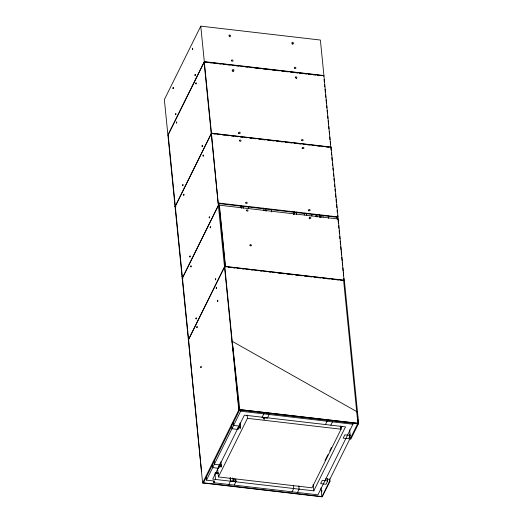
<?xml version="1.0" encoding="UTF-8"?>
<svg xmlns="http://www.w3.org/2000/svg" width="523" height="523" viewBox="0 0 523 523"><rect width="100%" height="100%" fill="white"/><g stroke="black" fill="none" stroke-linecap="round" stroke-linejoin="round"><path stroke-width="0.78" d="M200.767 26.15L164.366 99.605L167.909 135.084L204.31 61.629L200.767 26.15L320.377 40.042L323.92 75.521L204.31 61.629M330.824 147.532L323.946 75.776L204.336 61.891L167.935 135.346L175.048 206.624L175.82 206.716M175.048 206.624L211.449 133.169L204.336 61.891M343.879 278.295L344.121 280.72L338.237 218.993L219.399 205.193L219.163 205.663L218.392 205.572L224.511 266.828L188.345 339.813L175.068 206.82L211.469 133.365L331.079 147.257L338.035 216.908L337.799 217.385L218.189 203.493L211.469 133.365M182.024 276.477L182.259 276.007M182.2 278.295L218.366 205.317L211.233 133.836M218.392 205.572L182.226 278.556L182.998 278.648M349.639 434.09L350.109 438.987L350.894 439.052L358.634 423.434L344.376 280.439L224.766 266.553L188.365 340.009L202.63 482.958L322.24 496.85L329.993 481.212L329.752 478.78M224.511 266.828L225.282 266.92L225.518 266.449L219.399 205.193M323.711 76.253L323.946 75.776M194.523 401.756L188.6 339.532M194.543 401.952L194.778 401.474L201.499 471.609M356.738 411.934L357.51 412.019L232.212 341.316L232.872 349.828M330.843 147.728L331.079 147.257M202.63 482.958L239.031 409.502L224.766 266.553M203.401 483.049L239.796 409.633L232.212 341.316M352.764 422.643L352.92 424.231L317.932 494.843L213.881 482.762L214.705 481.108L206.474 480.147L240.645 411.196L240.482 409.601M338.002 219.464L338.237 218.993M212.371 464.339L212.698 467.588L218.64 468.301L219.392 466.784L219.229 465.156M220.896 461.835L221.386 466.712L219.529 466.496L220.281 464.98L220.124 463.352M231.545 424.663L231.951 428.729L237.9 429.435L238.651 427.919L238.488 426.297M239.377 424.493L239.541 426.121L238.789 427.637L240.639 427.853L240.155 422.976M219.392 466.784L221.386 466.712M238.651 427.919L240.639 427.853M340.748 425.964L341.068 429.206L312.035 487.809L218.405 476.937L247.444 418.335L247.124 415.112M228.799 484.494L230.61 480.846L230.283 477.597M230.61 480.846L233.081 481.134L233.644 479.996L233.48 478.368M269.195 414.51L267.384 418.158L264.919 417.87L264.35 419.008L263.893 418.956L264.455 417.818L261.984 417.531L263.795 413.883L263.631 412.255M235.768 479.035L236.01 481.474L233.539 481.186L234.108 480.049L233.944 478.421M234.206 485.122L236.01 481.474M292.076 491.842L293.723 488.528L293.396 485.272M325.424 424.545L327.071 421.231L326.908 419.603M297.482 492.47L299.123 489.155L298.803 485.9M330.83 425.173L332.471 421.858M325.038 460.502L327.901 454.735M329.752 450.989L331.523 447.413M340.891 428.514L341.97 426.33M313.787 490.855L345.487 426.879L244.398 415.138L212.698 479.12L313.787 490.855L313.153 484.494M327.679 480.944L326.032 484.259L320.632 483.631L322.273 480.317L327.679 480.944L327.431 478.506M350.22 435.443L348.58 438.764L343.173 438.137L344.82 434.816L350.22 435.443L349.652 429.756M349.992 438.673L329.81 479.395L325.509 478.898M350.109 438.987L357.869 423.303L343.604 280.354M321.854 496.804L329.608 481.167L329.444 479.545M204.846 62.191L207.271 62.472M209.697 62.753L212.122 63.035M213.744 63.224L216.169 63.505M218.594 63.786L221.02 64.068M223.445 64.349L225.871 64.636M227.492 64.819L229.917 65.1M232.343 65.382L234.768 65.669M236.383 65.852L238.808 66.133M241.234 66.414L243.666 66.702M245.28 66.885L247.706 67.166M250.131 67.447L252.557 67.735M254.178 67.918L257.408 68.297M259.029 68.48L261.454 68.768M263.069 68.951L266.305 69.33M267.92 69.52L270.352 69.801M271.967 69.984L275.203 70.363M276.817 70.553L279.243 70.834M281.668 71.115L284.094 71.396M285.715 71.586L288.14 71.867M290.566 72.148L292.991 72.429M294.606 72.619L297.842 72.991M299.463 73.181L301.889 73.462M304.314 73.743L306.74 74.024M308.354 74.214L310.78 74.495M313.212 74.776L315.637 75.057M317.252 75.247L319.677 75.528M204.872 62.453L204.101 62.361L211.214 133.646M211.449 133.169L331.059 147.061M213.639 133.927L215.254 134.11M217.679 134.391L220.105 134.673M222.53 134.96L224.955 135.241M226.57 135.424L228.996 135.705M231.421 135.987L233.846 136.268M236.272 136.555L237.887 136.738M240.312 137.019L242.731 137.301M245.156 137.582L246.778 137.771M250.007 138.15L251.622 138.334M254.047 138.615L255.662 138.804M258.898 139.183L260.513 139.366M262.938 139.648L265.364 139.929M267.789 140.21L269.404 140.399M271.829 140.68L274.255 140.962M276.68 141.243L278.295 141.432M280.72 141.713L283.146 141.995M285.565 142.276L287.99 142.557M289.611 142.746L292.03 143.027M294.456 143.309L296.881 143.59M298.496 143.779L300.921 144.06M303.347 144.341L305.772 144.623M307.387 144.812L309.812 145.093M312.238 145.374L314.663 145.656M317.088 145.937L319.514 146.218M321.129 146.407L323.554 146.688M325.973 146.97L328.398 147.251M218.424 203.022L338.035 216.908M218.366 205.317L219.144 205.402L218.895 202.97M175.068 206.82L175.839 206.912M225.518 266.449L344.356 280.243M228.512 267.292L230.133 267.482M233.363 267.861L234.984 268.044M237.409 268.325L239.024 268.515M242.26 268.894L243.875 269.077M246.3 269.358L248.726 269.639M251.151 269.927L252.766 270.11M255.191 270.391L257.617 270.672M260.042 270.96L261.657 271.143M264.082 271.424L266.508 271.705M268.933 271.986L270.554 272.176M272.98 272.457L275.405 272.738M277.831 273.019L280.256 273.307M281.871 273.49L284.296 273.771M286.722 274.052L289.147 274.333M291.573 274.621L293.187 274.804M295.613 275.085L298.038 275.366M300.464 275.654L302.078 275.837M304.504 276.118L306.929 276.399M309.355 276.68L311.78 276.968M314.205 277.249L315.827 277.432M318.252 277.713L320.677 278.001M323.103 278.282L324.718 278.465M327.143 278.746L329.568 279.027M331.994 279.315L333.609 279.498M336.845 279.877L338.459 280.06M340.885 280.348L342.5 280.531M239.031 409.502L357.869 423.303M239.796 409.633L358.634 423.434M240.645 411.196L352.92 424.231M247.444 418.335L341.068 429.206M239.541 426.121L233.598 425.408L233.271 422.159M220.281 464.98L214.338 464.274L214.018 461.018M329.608 481.167L329.993 481.212M215.469 472.727L218.706 473.106M215.319 472.962L218.555 473.335M214.894 473.086L218.117 473.459M216.012 473.295L218.47 473.577M233.644 479.996L234.108 480.049M203.519 482.814L322.358 496.615M324.031 79.489L324.28 81.934M324.522 84.353L324.763 86.811M325.005 89.25L325.332 92.499M325.568 94.885L325.816 97.37M326.058 99.743L326.385 103.057M326.62 105.411L326.875 107.928M327.104 110.275L327.437 113.615M327.673 115.943L327.928 118.486M328.156 120.8L328.483 124.043M328.725 126.474L328.98 129.044M329.209 131.332L329.464 133.921M329.771 137L330.033 139.608M330.261 141.864L330.523 144.479M330.765 146.917L331.085 150.166M331.327 152.585L331.575 155.037M331.817 157.449L332.138 160.685M332.38 163.117L332.628 165.595M332.863 167.975L333.112 170.472M333.432 173.649L333.681 176.153M333.916 178.506L334.171 181.03M334.485 184.174L334.733 186.718M334.968 189.038L335.223 191.588M335.465 194.026L335.792 197.276M336.021 199.564L336.276 202.146M336.518 204.585L336.825 207.664M337.067 210.096L337.328 212.704M337.57 215.143L337.976 219.202L337.204 219.117L336.962 216.679M338.087 220.268L338.381 223.262M338.629 225.701L338.891 228.329M339.133 230.748L339.44 233.827M339.682 236.259L339.937 238.808M340.179 241.227L340.499 244.45M340.735 246.791L341.061 250.092M341.225 251.707L341.545 254.93M341.781 257.296L342.107 260.572M342.264 262.141L342.591 265.403M342.827 267.796L343.153 271.045M343.31 272.64L343.637 275.883M357.438 414.138L357.752 417.413M358.007 419.825L358.399 423.911L238.795 409.98L224.53 267.024M328.313 215.966L328.555 218.405M322.913 215.339L323.077 216.967M320.945 215.404L321.129 217.228M319.834 215.038L320.076 217.47M340.918 426.291L341.081 427.912M319.788 215.136L320.03 217.561M316.748 214.678L316.99 217.11M315.925 214.94L316.088 216.561M311.78 214.567L311.943 216.195M306.38 213.946L306.543 215.568M304.334 213.194L304.491 214.822M304.223 213.26L304.379 214.881M296.266 212.005L296.508 214.437M294.338 211.782L294.58 214.214M321.71 490.123L321.874 491.751M293.514 211.978L293.776 214.567M320.965 487.887L321.776 495.994M293.331 212.024L293.573 214.463M271.215 209.52L271.457 211.959M265.815 208.893L266.057 211.331M263.762 208.147L264.004 210.586M248.503 207.219L248.667 208.847M243.103 206.598L243.267 208.219M264.193 417.387L264.35 419.008M263.729 417.328L263.893 418.956M241.051 205.84L241.299 208.285M240.887 206.167L241.051 207.794M219.163 205.663L225.282 266.92M240.011 423.257L240.175 424.885M240.338 426.513L240.502 428.134M237.736 427.814L237.9 429.435M235.605 479.369L235.847 481.807M233.382 479.558L233.539 481.186M232.755 477.885L233.081 481.134M230.12 477.924L230.447 481.18M221 464.555L221.242 467M219.372 464.869L219.529 466.496M218.398 465.862L218.64 468.301M217.522 468.078L218.405 476.937M214.973 473.877L215.528 479.447M213.724 481.173L213.881 482.762M206.154 476.969L206.474 480.147M168.171 134.869L175.283 206.154M175.303 206.35L188.581 339.342M293.063 43.997A0.811 0.615 26.4 0 1 292.808 44.207M292.226 44.2A0.811 0.615 26.4 0 1 292.037 44.115M230.061 36.819A0.811 0.615 26.4 0 1 229.917 36.904M238.534 133.685A0.811 0.615 26.4 0 1 238.41 133.182M296.397 78.627A0.811 0.615 26.4 0 1 296.247 78.712M233.618 71.2A0.811 0.615 26.4 0 1 233.356 71.403M232.781 71.403A0.811 0.615 26.4 0 1 232.415 71.193M232.186 70.88A0.811 0.615 26.4 0 1 232.153 70.546M302.202 148.787A0.811 0.615 26.4 0 1 302.065 148.447M308.407 210.972A0.811 0.615 26.4 0 1 308.315 210.802M309.479 218.908A0.811 0.615 26.4 0 1 309.309 218.784M309.041 218.3A0.811 0.615 26.4 0 1 309.113 217.986M172.95 88.106C173.303 90.348 173.59 85.465 172.95 88.106M175.551 114.23C175.911 116.472 176.199 111.589 175.551 114.23M176.388 122.611C176.741 124.84 177.036 120.015 176.388 122.611M182.638 185.188C182.985 187.411 183.298 182.586 182.638 185.188M183.599 194.87C183.939 197.099 184.279 192.242 183.599 194.87M192.346 48.959C192.699 51.202 192.994 46.318 192.346 48.959M194.948 75.083C195.308 77.326 195.595 72.442 194.948 75.083M195.785 83.464C196.132 85.694 196.452 80.869 195.785 83.464M189.764 256.597C190.117 258.839 190.411 253.956 189.764 256.597M190.751 266.475C191.104 268.711 191.398 263.834 190.751 266.475M202.035 146.041C202.388 148.284 202.682 143.4 202.035 146.041M195.942 318.52C196.302 320.762 196.589 315.879 195.942 318.52M203.002 155.723C203.349 157.946 203.663 153.121 203.002 155.723M196.805 327.163C197.164 329.392 197.452 324.567 196.805 327.163M200.793 367.126C201.152 369.349 201.44 364.531 200.793 367.126M209.161 217.45C209.514 219.693 209.808 214.809 209.161 217.45M210.148 227.328C210.501 229.571 210.795 224.687 210.148 227.328M215.345 279.374C215.698 281.616 215.986 276.732 215.345 279.374M216.208 288.016C216.542 290.252 216.882 285.388 216.208 288.016M217.496 300.947C217.849 303.19 218.143 298.306 217.496 300.947M292.037 43.226A0.811 0.615 26.4 0 0 293.37 43.383A0.811 0.615 26.4 0 0 292.605 42.33A0.811 0.615 26.4 0 0 292.037 43.226M229.139 35.924A0.811 0.615 26.4 0 0 230.48 36.08A0.811 0.615 26.4 0 0 229.715 35.028A0.811 0.615 26.4 0 0 229.139 35.924M301.732 140.373A0.811 0.615 26.4 0 0 303.065 140.524A0.811 0.615 26.4 0 0 302.301 139.471A0.811 0.615 26.4 0 0 301.732 140.373M238.841 133.071A0.811 0.615 26.4 0 0 240.175 133.221A0.811 0.615 26.4 0 0 239.41 132.169A0.811 0.615 26.4 0 0 238.841 133.071M295.475 77.731A0.811 0.615 26.4 0 0 296.816 77.888A0.811 0.615 26.4 0 0 296.051 76.835A0.811 0.615 26.4 0 0 295.475 77.731M232.585 70.428A0.811 0.615 26.4 0 0 233.925 70.585A0.811 0.615 26.4 0 0 233.16 69.533A0.811 0.615 26.4 0 0 232.585 70.428M294.514 68.114A0.811 0.615 26.4 0 0 295.855 68.271A0.811 0.615 26.4 0 0 295.09 67.219A0.811 0.615 26.4 0 0 294.514 68.114M231.624 60.812A0.811 0.615 26.4 0 0 232.964 60.969A0.811 0.615 26.4 0 0 232.199 59.916A0.811 0.615 26.4 0 0 231.624 60.812M302.51 148.166A0.811 0.615 26.4 0 0 303.843 148.323A0.811 0.615 26.4 0 0 303.079 147.27A0.811 0.615 26.4 0 0 302.51 148.166M239.619 140.864A0.811 0.615 26.4 0 0 240.953 141.02A0.811 0.615 26.4 0 0 240.188 139.968A0.811 0.615 26.4 0 0 239.619 140.864M308.714 210.351A0.811 0.615 26.4 0 0 310.054 210.508A0.811 0.615 26.4 0 0 309.283 209.455A0.811 0.615 26.4 0 0 308.714 210.351M245.823 203.048A0.811 0.615 26.4 0 0 247.157 203.205A0.811 0.615 26.4 0 0 246.392 202.153A0.811 0.615 26.4 0 0 245.823 203.048M246.588 210.717A0.811 0.615 26.4 0 0 247.928 210.874A0.811 0.615 26.4 0 0 247.157 209.821A0.811 0.615 26.4 0 0 246.588 210.717M309.479 218.019A0.811 0.615 26.4 0 0 310.819 218.176A0.811 0.615 26.4 0 0 310.054 217.123A0.811 0.615 26.4 0 0 309.479 218.019M250.059 245.483A0.811 0.615 26.4 0 0 251.393 245.633A0.811 0.615 26.4 0 0 250.628 244.581A0.811 0.615 26.4 0 0 250.059 245.483"/></g></svg>
